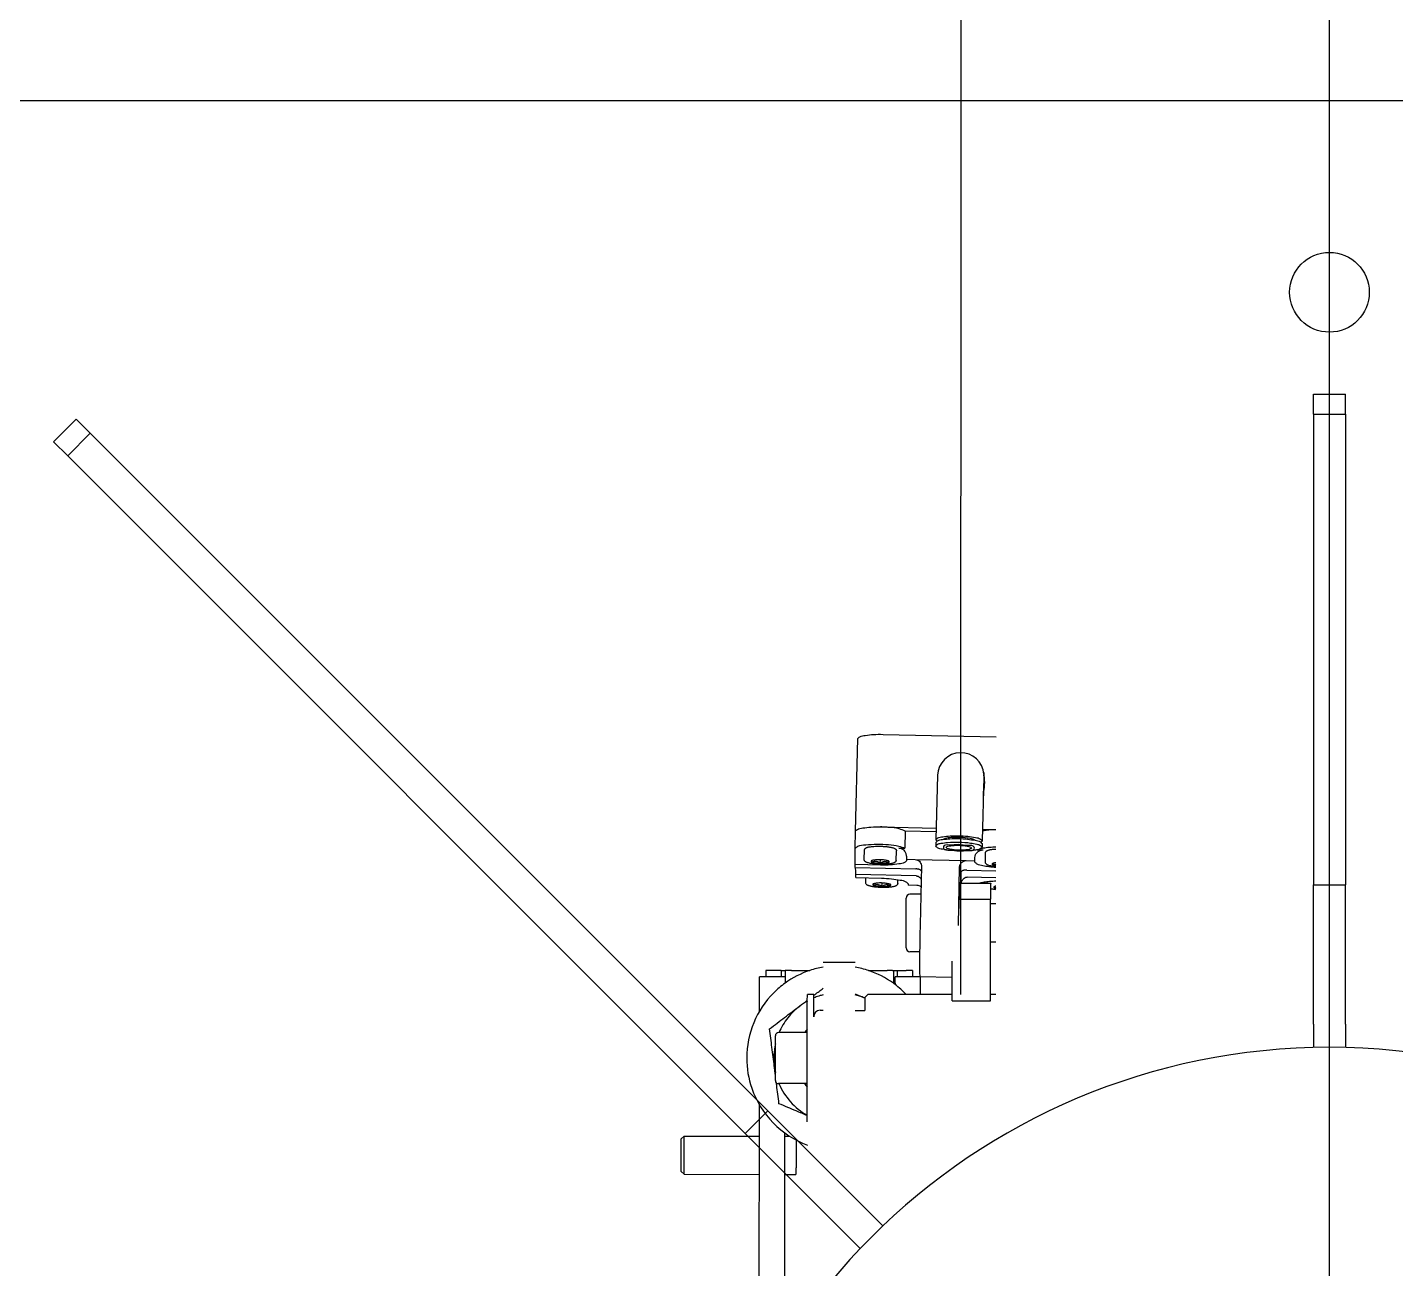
# Model space of a CAD drawing. Header units: inches. Extents: x -233729 to 737493, y -275239 to 196021.
# Drawn here: x 477594.5 to 478023.7, y 16189.6 to 16578.9 of the extents above; entities that cross this region are included whole.
import ezdxf

# ---------------------------------------------------------------- set-up
doc = ezdxf.new("R2010")
doc.units = ezdxf.units.IN
doc.header["$MEASUREMENT"] = 0
doc.layers.add('P_AX', color=7, linetype='Continuous')

# ---------------------------------------------------------------- blocks, each defined once
blk = doc.blocks.new('A$C48CB4C16')
at = {"color": 1}
blk.add_line((4100.56, 9006.09, 710.66), (4100.56, 804.97, 710.66), dxfattribs=at)
at = {"layer": 'P_AX', "color": 6}
blk.add_line((4100.56, 5112.55, 710.66), (4100.56, 4698.51, 710.66), dxfattribs=at)
at = {"layer": 'P_AX', "color": 6, "linetype": 'Continuous'}
for p, q in [((4271.47, 4809.35, 710.66), (4271.39, 4729.21, 710.66)), ((4279.45, 4787.46, 710.66), (4279.38, 4720.4, 710.66)), ((4271.41, 4742.18, 710.66), (4267.91, 4742.19, 710.66)), ((4303.03, 4742.15, 710.66), (4279.41, 4742.18, 710.66)), ((4303.91, 4741.28, 710.66), (4303.03, 4742.15, 710.66)), ((4271.39, 4730.18, 710.66), (4269.95, 4730.19, 710.66)), ((4303.02, 4730.15, 710.66), (4279.39, 4730.18, 710.66)), ((4303.9, 4731.03, 710.66), (4303.02, 4730.15, 710.66)), ((4264.38, 4713.72, 710.66), (4273.38, 4713.71, 710.66)), ((4264.37, 4697.72, 710.66), (4273.37, 4697.71, 710.66)), ((4206.88, 4687.76, 710.66), (4206.85, 4655.85, 710.66)), ((4218.88, 4687.74, 710.66), (4206.88, 4687.76, 710.66)), ((4218.88, 4687.74, 710.66), (4218.87, 4675.35, 710.66)), ((4249.36, 4690.73, 710.66), (4246.36, 4690.73, 710.66)), ((4260.36, 4690.72, 710.66), (4259.36, 4690.72, 710.66)), ((4279.36, 4691, 710.66), (4279.35, 4682.21, 710.66)), ((4205.23, 4685.77, 710.66), (4206.88, 4685.77, 710.66)), ((4215.5, 3266.52, 710.66), (4216.35, 4685.76, 710.66)), ((4218.88, 4685.76, 710.66), (4245.35, 4685.73, 710.66)), ((4228.85, 4685.75, 710.66), (4228.85, 4682.26, 710.66)), ((4246.35, 4686.73, 710.66), (4245.35, 4685.73, 710.66)), ((4262.35, 4685.72, 710.66), (4264.35, 4685.72, 710.66)), ((4218.87, 4680.43, 710.66), (4229.04, 4680.2, 710.66)), ((4228.85, 4680.26, 710.66), (4231.35, 4680.26, 710.66)), ((4231.34, 4678.26, 710.66), (4231.35, 4680.26, 710.66)), ((4231.35, 4680.26, 710.66), (4236.85, 4680.25, 710.66)), ((4236.17, 4678.25, 710.66), (4236.17, 4680.25, 710.66)), ((4236.85, 4682.25, 710.66), (4236.85, 4682.62, 710.66)), ((4237.34, 4678.25, 710.66), (4237.35, 4682.25, 710.66)), ((4271.34, 4678.22, 710.66), (4271.35, 4680.22, 710.66)), ((4271.35, 4680.22, 710.66), (4271.35, 4682.21, 710.66)), ((4271.35, 4680.22, 710.66), (4271.35, 4682.21, 710.66)), ((4271.35, 4680.22, 710.66), (4277.35, 4680.21, 710.66)), ((4272.52, 4678.22, 710.66), (4272.52, 4680.22, 710.66)), ((4277.34, 4678.21, 710.66), (4277.35, 4680.21, 710.66)), ((4277.35, 4680.21, 710.66), (4279.35, 4680.21, 710.66)), ((4231.34, 4678.26, 710.66), (4233.34, 4678.25, 710.66)), ((4236.17, 4678.25, 710.66), (4233.34, 4678.25, 710.66)), ((4237.34, 4678.25, 710.66), (4236.17, 4678.25, 710.66)), ((4237.62, 4678.25, 710.66), (4237.34, 4678.25, 710.66)), ((4237.62, 4678.25, 710.66), (4239.34, 4678.25, 710.66)), ((4245.12, 4678.24, 710.66), (4239.34, 4678.25, 710.66)), ((4249.34, 4675.73, 710.66), (4259.34, 4675.72, 710.66)), ((4269.34, 4678.22, 710.66), (4263.57, 4678.22, 710.66)), ((4269.34, 4678.22, 710.66), (4271.34, 4678.22, 710.66)), ((4272.52, 4678.22, 710.66), (4271.34, 4678.22, 710.66)), ((4272.52, 4678.22, 710.66), (4275.34, 4678.21, 710.66)), ((4275.34, 4678.21, 710.66), (4277.34, 4678.21, 710.66)), ((4229.12, 4672.34, 710.66), (4232.17, 4672.34, 710.66)), ((4205.21, 4669.36, 710.66), (4206.86, 4669.36, 710.66)), ((4216.98, 4664.15, 710.66), (4216.58, 4645.76, 710.66)), ((4228.57, 4645.49, 710.66), (4228.98, 4663.88, 710.66)), ((4205.2, 4657.36, 710.66), (4206.85, 4657.36, 710.66)), ((4216.67, 4655.84, 710.66), (4206.85, 4655.85, 710.66)), ((4228.77, 4654.34, 710.66), (4232.15, 4654.34, 710.66)), ((4205.19, 4649.13, 710.66), (4214.18, 4648.93, 710.66)), ((4205.5, 4652.43, 710.66), (4205.48, 4651.86, 710.66)), ((4216.43, 4650.85, 710.66), (4206.84, 4650.86, 710.66)), ((4207.98, 4650.86, 710.66), (4207.97, 4650.33, 710.66)), ((4216.37, 4650.69, 710.66), (4216.41, 4650.64, 710.66)), ((4229.96, 4651.54, 710.66), (4232.71, 4651.47, 710.66)), ((4230.17, 4648.56, 710.66), (4249.16, 4648.13, 710.66)), ((4232.74, 4651.04, 710.66), (4232.71, 4651.47, 710.66)), ((4235.99, 4650.99, 710.66), (4235.96, 4649.73, 710.66)), ((4240.96, 4651.9, 710.66), (4240.93, 4650.8, 710.66)), ((4249.1, 4649.09, 710.66), (4241.1, 4649.27, 710.66)), ((4243.48, 4651.57, 710.66), (4243.47, 4651, 710.66)), ((4245.99, 4650.72, 710.66), (4245.95, 4649.16, 710.66)), ((4249.1, 4649.09, 710.66), (4249.16, 4648.13, 710.66)), ((4214.33, 4646.73, 710.66), (4205.19, 4646.93, 710.66)), ((4206, 4645.15, 710.66), (4205.99, 4644.58, 710.66)), ((4208.51, 4644.3, 710.66), (4208.43, 4641.26, 710.66)), ((4228.58, 4645.3, 710.66), (4228.57, 4645.49, 710.66)), ((4249.31, 4645.93, 710.66), (4230.32, 4646.36, 710.66)), ((4241.38, 4645.15, 710.66), (4249.38, 4644.97, 710.66)), ((4241.47, 4644.62, 710.66), (4241.44, 4643.51, 710.66)), ((4243.99, 4644.28, 710.66), (4243.97, 4643.71, 710.66)), ((4249.31, 4645.93, 710.66), (4249.38, 4644.97, 710.66)), ((4249.38, 4644.97, 710.66), (4249.36, 4643.99, 710.66)), ((4211.12, 4640.4, 710.66), (4209.2, 4640.44, 710.66)), ((4211.12, 4640.36, 710.66), (4211.12, 4640.4, 710.66)), ((4211.76, 4644.25, 710.66), (4211.79, 4643.82, 710.66)), ((4211.79, 4643.82, 710.66), (4211.76, 4642.84, 710.66)), ((4214.54, 4643.75, 710.66), (4211.79, 4643.82, 710.66)), ((4230.53, 4643.39, 710.66), (4214.54, 4643.75, 710.66)), ((4233.28, 4643.33, 710.66), (4230.53, 4643.39, 710.66)), ((4233.25, 4643.76, 710.66), (4233.25, 4643.79, 710.66)), ((4233.28, 4643.33, 710.66), (4233.25, 4643.76, 710.66)), ((4233.25, 4642.35, 710.66), (4233.28, 4643.33, 710.66)), ((4233.25, 4642.35, 710.66), (4233.26, 4642.12, 710.66)), ((4236.5, 4643.7, 710.66), (4236.42, 4640.66, 710.66)), ((4246.49, 4643.44, 710.66), (4246.41, 4640.4, 710.66)), ((4249.32, 4641.06, 710.66), (4249.4, 4639.96, 710.66)), ((4208.98, 4617.49, 710.66), (4209.5, 4637.55, 710.66)), ((4209.52, 4638.44, 710.66), (4209.55, 4639.55, 710.66)), ((4223.47, 4616.98, 710.66), (4224, 4637.17, 710.66)), ((4224.02, 4638.06, 710.66), (4224.05, 4639.17, 710.66)), ((4233.62, 4634.49, 710.66), (4233.76, 4639.88, 710.66)), ((4235.69, 4639.84, 710.66), (4233.76, 4639.88, 710.66)), ((4249.4, 4639.93, 710.66), (4249.26, 4634.53, 710.66)), ((4249.4, 4639.96, 710.66), (4249.4, 4639.93, 710.66)), ((4209.41, 4633.94, 710.66), (4205.18, 4634.03, 710.66)), ((4241.37, 4633.21, 710.66), (4223.9, 4633.61, 710.66)), ((4223.93, 4634.71, 710.66), (4233.62, 4634.49, 710.66)), ((4249.26, 4634.53, 710.66), (4248.5, 4605.49, 710.66)), ((4209.13, 4624.16, 710.66), (4209.07, 4622.05, 710.66)), ((4209.13, 4624.16, 710.66), (4209.07, 4622.05, 710.66)), ((4209.15, 4624.18, 710.66), (4209.13, 4624.16, 710.66)), ((4209.15, 4624.18, 710.66), (4209.13, 4624.16, 710.66)), ((4208.99, 4616.66, 710.66), (4208.79, 4619.54, 710.66)), ((4208.95, 4617.26, 710.66), (4208.92, 4616.23, 710.66)), ((4208.95, 4617.26, 710.66), (4208.92, 4616.23, 710.66)), ((4208.92, 4616.23, 710.66), (4209.04, 4616.16, 710.66)), ((4208.92, 4616.23, 710.66), (4209.04, 4616.16, 710.66)), ((4240.61, 4604.17, 710.66), (4205.15, 4604.97, 710.66))]:
    blk.add_line(p, q, dxfattribs=at)
at = {"layer": 'P_AX', "color": 6, "linetype": 'ByBlock', "lineweight": -2}
for p, q in [((4252.91, 4760.25, 710.66), (4247.74, 4765.42, 710.66)), ((4252.91, 4760.25, 710.66), (4283.83, 4729.33, 710.66)), ((4245.84, 4753.18, 710.66), (4240.67, 4758.35, 710.66)), ((4245.84, 4753.18, 710.66), (4276.76, 4722.26, 710.66)), ((4283.83, 4729.33, 710.66), (4276.76, 4722.26, 710.66)), ((4496.35, 4516.81, 710.66), (4283.83, 4729.33, 710.66)), ((4489.28, 4509.74, 710.66), (4276.76, 4722.26, 710.66)), ((4095.56, 4695.08, 710.66), (4095.56, 4702.39, 710.66)), ((4105.56, 4695.08, 710.66), (4105.56, 4702.39, 710.66)), ((4095.56, 4695.08, 710.66), (4095.56, 4651.35, 710.66)), ((4105.56, 4695.08, 710.66), (4105.56, 4651.35, 710.66)), ((4105.56, 4651.35, 710.66), (4095.56, 4651.35, 710.66)), ((4095.56, 4503.8, 710.66), (4095.56, 4651.35, 710.66)), ((4105.56, 4503.8, 710.66), (4105.56, 4651.35, 710.66)), ((4496.35, 4516.81, 710.66), (4489.28, 4509.74, 710.66)), ((4496.35, 4516.81, 710.66), (4500.79, 4512.38, 710.66)), ((4500.79, 4512.38, 710.66), (4493.72, 4505.31, 710.66)), ((4489.28, 4509.74, 710.66), (4493.72, 4505.31, 710.66)), ((4095.56, 4503.8, 710.66), (4095.56, 4497.53, 710.66)), ((4105.56, 4503.8, 710.66), (4095.56, 4503.8, 710.66)), ((4105.56, 4503.8, 710.66), (4105.56, 4497.53, 710.66)), ((4105.56, 4497.53, 710.66), (4095.56, 4497.53, 710.66)), ((3640.56, 4405.53, 710.66), (4560.56, 4405.53, 710.66))]:
    blk.add_line(p, q, dxfattribs=at)
at = {"layer": 'P_AX', "color": 6}
for radius in [4100.56, 761.79]:
    blk.add_circle((4100.56, 4905.53, 710.66), radius, dxfattribs=at)
at = {"layer": 'P_AX', "color": 6, "linetype": 'ByBlock', "lineweight": -2}
blk.add_circle((4100.56, 4465.53, 710.66), 12.5, dxfattribs=at)
for start, end in [(180, 270), (180, 270), (270, 0), (270, 0)]:
    blk.add_arc((4100.56, 4905.53, 710.66), 203.2, start, end, dxfattribs=at)
at = {"layer": 'P_AX', "color": 6, "linetype": 'Continuous'}
for centre, radius, start, end in [((4254.37, 4705.73, 710.66), 29, 19.0169, 69.9449), ((4254.37, 4705.73, 710.66), 29, 19.0169, 69.9449), ((4254.37, 4705.73, 710.66), 20.5, 22.9145, 60.7487), ((4254.37, 4705.73, 710.66), 20.5, 22.9145, 60.7487), ((4254.37, 4705.73, 710.66), 20.5, 22.9145, 60.7487), ((4254.37, 4705.73, 710.66), 13.5, 36.286, 42.1506), ((4273.38, 4712.71, 710.66), 1, 359.9449, 89.9449), ((4254.37, 4705.73, 710.66), 29, 359.9435, 19.0169), ((4254.37, 4705.73, 710.66), 29, 359.9435, 19.0169), ((4254.37, 4705.73, 710.66), 20.5, 7.1173, 12.6258), ((4254.37, 4705.73, 710.66), 20.5, 7.1173, 12.6258), ((4254.37, 4705.73, 710.66), 20.5, 7.1173, 12.6258), ((4254.37, 4705.73, 710.66), 20.5, 347.264, 7.1173), ((4254.37, 4705.73, 710.66), 20.5, 347.264, 7.1173), ((4254.37, 4705.73, 710.66), 20.5, 347.264, 7.1173), ((4254.37, 4705.73, 710.66), 29, 314.9991, 359.9435), ((4254.37, 4705.73, 710.66), 29, 314.9991, 359.9435), ((4254.37, 4705.73, 710.66), 13.5, 317.7392, 323.6036), ((4254.37, 4705.73, 710.66), 20.5, 321.8446, 336.9752), ((4254.37, 4705.73, 710.66), 20.5, 321.8446, 336.9752), ((4254.37, 4705.73, 710.66), 20.5, 321.8446, 336.9752), ((4273.37, 4698.71, 710.66), 1, 269.9449, 359.9449), ((4260.36, 4692.72, 710.66), 2, 269.9449, 359.9449), ((4254.37, 4705.73, 710.66), 20.5, 307.1172, 321.8446), ((4254.37, 4705.73, 710.66), 20.5, 307.1173, 321.8446), ((4254.37, 4705.73, 710.66), 20.5, 307.1173, 321.8446), ((4254.37, 4705.73, 710.66), 20.5, 299.1412, 307.1172), ((4254.37, 4705.73, 710.66), 20.5, 299.1412, 307.1173), ((4254.37, 4705.73, 710.66), 20.5, 299.1412, 307.1173), ((4254.37, 4705.73, 710.66), 29, 223.5479, 232.8211), ((4254.37, 4705.73, 710.66), 29, 223.5479, 232.8211), ((4254.37, 4705.73, 710.66), 20.5, 246.9913, 247.1334), ((4254.37, 4705.73, 710.66), 20.5, 246.9913, 247.1334), ((4254.37, 4705.73, 710.66), 20.5, 246.9913, 247.1334), ((4254.37, 4705.73, 710.66), 20.5, 247.1168, 251.9103), ((4254.37, 4705.73, 710.66), 20.5, 247.1168, 251.9103), ((4254.37, 4705.73, 710.66), 20.5, 247.1168, 251.9103), ((4254.37, 4705.73, 710.66), 20.5, 251.9108, 255.8278), ((4254.37, 4705.73, 710.66), 20.5, 251.9108, 255.8278), ((4254.37, 4705.73, 710.66), 20.5, 251.9108, 255.8278), ((4254.37, 4705.73, 710.66), 20.5, 284.0617, 287.9789), ((4254.37, 4705.73, 710.66), 20.5, 284.0617, 287.9789), ((4254.37, 4705.73, 710.66), 20.5, 284.0617, 287.9789), ((4254.37, 4705.73, 710.66), 20.5, 287.9789, 292.9144), ((4254.37, 4705.73, 710.66), 20.5, 287.9789, 292.9144), ((4254.37, 4705.73, 710.66), 20.5, 287.9789, 292.9144), ((4254.37, 4705.73, 710.66), 29, 305.8268, 314.9991), ((4254.37, 4705.73, 710.66), 29, 305.8268, 314.9991), ((4254.37, 4705.73, 710.66), 29, 232.8211, 234.05), ((4254.37, 4705.73, 710.66), 29, 232.8211, 234.05), ((4254.37, 4705.73, 710.66), 29, 234.05, 251.3912), ((4254.37, 4705.73, 710.66), 29, 234.05, 251.3912), ((4254.37, 4705.73, 710.66), 29, 288.4977, 305.8268), ((4254.37, 4705.73, 710.66), 29, 288.4977, 305.8268), ((4254.37, 4705.73, 710.66), 29, 251.3912, 260.0166), ((4254.37, 4705.73, 710.66), 29, 251.3912, 260.0166), ((4254.37, 4705.73, 710.66), 29, 279.873, 288.4977), ((4254.37, 4705.73, 710.66), 29, 279.873, 288.4977), ((4232.16, 4671.14, 710.66), 1.2, 359.9449, 89.9449), ((4232.15, 4655.54, 710.66), 1.2, 269.9449, 359.9449), ((4215.77, 4620.02, 710.66), 7, 163.1431, 183.9574), ((4215.88, 4619.98, 710.66), 7.12, 162.3917, 163.0873), ((4216.22, 4617.17, 710.66), 7.25, 183.9697, 358.4995)]:
    blk.add_arc(centre, radius, start, end, dxfattribs=at)
for points in [[(4267.9, 4731.38, 710.66), (4267.9, 4732.28, 710.66), (4267.9, 4733.36, 710.66), (4267.9, 4734.26, 710.66), (4267.9, 4735.06, 710.66), (4267.9, 4735.72, 710.66), (4267.9, 4736.19, 710.66), (4267.9, 4736.66, 710.66), (4267.9, 4737.32, 710.66), (4267.9, 4738.12, 710.66), (4267.9, 4739.01, 710.66), (4267.9, 4739.6, 710.66), (4267.91, 4740.37, 710.66), (4267.91, 4741.17, 710.66), (4267.91, 4741.56, 710.66), (4267.91, 4741.93, 710.66), (4267.91, 4742.06, 710.66), (4267.91, 4742.19, 710.66)], [(4303.03, 4742.15, 710.66), (4303.03, 4742.11, 710.66), (4303.03, 4742.03, 710.66), (4303.03, 4741.89, 710.66), (4303.03, 4741.74, 710.66), (4303.03, 4741.49, 710.66), (4303.03, 4741.14, 710.66), (4303.03, 4740.66, 710.66), (4303.03, 4740.17, 710.66), (4303.03, 4739.71, 710.66), (4303.03, 4739.3, 710.66), (4303.03, 4738.98, 710.66), (4303.03, 4737.61, 710.66), (4303.03, 4736.15, 710.66), (4303.02, 4734.7, 710.66), (4303.02, 4733.33, 710.66), (4303.02, 4733.01, 710.66), (4303.02, 4732.6, 710.66), (4303.02, 4732.14, 710.66), (4303.02, 4731.65, 710.66), (4303.02, 4731.17, 710.66), (4303.02, 4730.78, 710.66), (4303.02, 4730.41, 710.66), (4303.02, 4730.26, 710.66), (4303.02, 4730.15, 710.66)], [(4303.91, 4741.28, 710.66), (4303.91, 4741.24, 710.66), (4303.91, 4741.17, 710.66), (4303.91, 4741.06, 710.66), (4303.91, 4740.78, 710.66), (4303.91, 4740.41, 710.66), (4303.9, 4739.89, 710.66), (4303.9, 4739.27, 710.66), (4303.9, 4738.57, 710.66), (4303.9, 4737.95, 710.66), (4303.9, 4737.38, 710.66), (4303.9, 4736.88, 710.66), (4303.9, 4736.46, 710.66), (4303.9, 4736.15, 710.66), (4303.9, 4734.91, 710.66), (4303.9, 4733.74, 710.66), (4303.9, 4733.47, 710.66), (4303.9, 4733.12, 710.66), (4303.9, 4732.72, 710.66), (4303.9, 4732.31, 710.66), (4303.9, 4731.9, 710.66), (4303.9, 4731.52, 710.66), (4303.9, 4731.25, 710.66), (4303.9, 4731.14, 710.66), (4303.9, 4731.07, 710.66), (4303.9, 4731.03, 710.66)], [(4264.39, 4725.72, 710.66), (4264.39, 4725.28, 710.66), (4264.39, 4724.85, 710.66), (4264.39, 4723.78, 710.66), (4264.39, 4722.33, 710.66), (4264.39, 4721.44, 710.66), (4264.39, 4719.97, 710.66), (4264.38, 4717.89, 710.66), (4264.38, 4715.13, 710.66), (4264.38, 4714.51, 710.66), (4264.38, 4713.72, 710.66)], [(4264.39, 4723.75, 710.66), (4266.11, 4723.02, 710.66), (4267.85, 4722.29, 710.66), (4270.48, 4721.18, 710.66), (4273.25, 4720.01, 710.66)], [(4264.39, 4723.75, 710.66), (4266.11, 4723.02, 710.66), (4267.85, 4722.29, 710.66), (4270.48, 4721.18, 710.66), (4273.25, 4720.01, 710.66)], [(4273.25, 4720.01, 710.66), (4273.62, 4717.03, 710.66), (4273.97, 4714.2, 710.66), (4274.02, 4713.82, 710.66), (4274.07, 4713.43, 710.66)], [(4273.25, 4720.01, 710.66), (4273.62, 4717.03, 710.66), (4273.97, 4714.2, 710.66), (4274.02, 4713.82, 710.66), (4274.07, 4713.43, 710.66)], [(4264.38, 4713.72, 710.66), (4264.38, 4712.53, 710.66), (4264.38, 4711.12, 710.66)], [(4264.38, 4713.72, 710.66), (4264.38, 4712.53, 710.66), (4264.38, 4711.12, 710.66)], [(4264.38, 4711.12, 710.66), (4264.38, 4708.63, 710.66), (4264.37, 4705.72, 710.66), (4264.37, 4702.8, 710.66), (4264.37, 4700.32, 710.66)], [(4264.38, 4711.12, 710.66), (4264.38, 4708.63, 710.66), (4264.37, 4705.72, 710.66), (4264.37, 4702.8, 710.66), (4264.37, 4700.32, 710.66)], [(4274.38, 4712.71, 710.66), (4274.38, 4712.46, 710.66), (4274.38, 4712.22, 710.66), (4274.38, 4711.63, 710.66), (4274.38, 4710.83, 710.66), (4274.38, 4709.52, 710.66), (4274.37, 4707.98, 710.66), (4274.37, 4707.23, 710.66), (4274.37, 4706.07, 710.66), (4274.37, 4704.6, 710.66), (4274.37, 4703.12, 710.66), (4274.37, 4702.14, 710.66), (4274.37, 4700.91, 710.66), (4274.37, 4700.18, 710.66)], [(4274.38, 4710.97, 710.66), (4274.55, 4709.61, 710.66), (4274.71, 4708.27, 710.66)], [(4274.38, 4710.97, 710.66), (4274.55, 4709.61, 710.66), (4274.71, 4708.27, 710.66)], [(4274.71, 4708.27, 710.66), (4275.08, 4705.33, 710.66), (4275.46, 4702.33, 710.66), (4275.81, 4699.5, 710.66), (4276.18, 4696.52, 710.66)], [(4274.71, 4708.27, 710.66), (4275.08, 4705.33, 710.66), (4275.46, 4702.33, 710.66), (4275.81, 4699.5, 710.66), (4276.18, 4696.52, 710.66)], [(4264.37, 4700.32, 710.66), (4264.37, 4699.85, 710.66), (4264.37, 4699.4, 710.66)], [(4264.37, 4700.32, 710.66), (4264.37, 4699.85, 710.66), (4264.37, 4699.4, 710.66)], [(4274.37, 4700.18, 710.66), (4274.37, 4699.47, 710.66), (4274.37, 4699.09, 710.66), (4274.37, 4698.9, 710.66), (4274.37, 4698.71, 710.66)], [(4264.37, 4697.72, 710.66), (4264.36, 4696.92, 710.66), (4264.36, 4696.3, 710.66), (4264.36, 4692.31, 710.66), (4264.36, 4689.11, 710.66), (4264.36, 4687.48, 710.66), (4264.35, 4686.58, 710.66), (4264.35, 4686.15, 710.66), (4264.35, 4685.72, 710.66)], [(4264.37, 4699.4, 710.66), (4264.37, 4698.5, 710.66), (4264.37, 4697.72, 710.66)], [(4264.37, 4699.4, 710.66), (4264.37, 4698.5, 710.66), (4264.37, 4697.72, 710.66)], [(4276.18, 4696.52, 710.66), (4273.79, 4694.71, 710.66), (4271.52, 4692.99, 710.66), (4269.11, 4691.17, 710.66), (4266.74, 4689.38, 710.66)], [(4276.18, 4696.52, 710.66), (4273.79, 4694.71, 710.66), (4271.52, 4692.99, 710.66), (4269.11, 4691.17, 710.66), (4266.74, 4689.38, 710.66)], [(4262.36, 4692.72, 710.66), (4262.36, 4690.78, 710.66), (4262.36, 4689.11, 710.66), (4262.36, 4687.81, 710.66), (4262.35, 4686.58, 710.66), (4262.35, 4686.15, 710.66), (4262.35, 4685.72, 710.66)], [(4246.35, 4686.73, 710.66), (4246.36, 4687.45, 710.66), (4246.36, 4688.17, 710.66), (4246.36, 4689.41, 710.66), (4246.36, 4690.73, 710.66)], [(4266.74, 4689.38, 710.66), (4265.55, 4688.48, 710.66), (4264.36, 4687.57, 710.66)], [(4266.74, 4689.38, 710.66), (4265.55, 4688.48, 710.66), (4264.36, 4687.57, 710.66)], [(4249.35, 4685.59, 710.66), (4247.87, 4686.22, 710.66), (4246.4, 4686.84, 710.66)], [(4249.35, 4685.59, 710.66), (4247.87, 4686.22, 710.66), (4246.4, 4686.84, 710.66)], [(4262.35, 4686.06, 710.66), (4262.16, 4685.91, 710.66), (4261.98, 4685.77, 710.66), (4260.68, 4684.79, 710.66), (4259.35, 4683.79, 710.66)], [(4262.35, 4686.06, 710.66), (4262.16, 4685.91, 710.66), (4261.98, 4685.77, 710.66), (4260.68, 4684.79, 710.66), (4259.35, 4683.79, 710.66)], [(4228.85, 4682.26, 710.66), (4228.85, 4681.94, 710.66), (4228.85, 4681.49, 710.66), (4228.85, 4681.09, 710.66), (4228.85, 4680.84, 710.66), (4228.85, 4680.63, 710.66), (4228.85, 4680.41, 710.66), (4228.85, 4680.33, 710.66), (4228.85, 4680.26, 710.66)], [(4228.98, 4663.88, 710.66), (4229.03, 4666.47, 710.66), (4229.08, 4668.97, 710.66), (4229.11, 4671.33, 710.66), (4229.13, 4673.51, 710.66), (4229.15, 4675.46, 710.66), (4229.15, 4676.87, 710.66), (4229.14, 4678.04, 710.66), (4229.13, 4678.97, 710.66), (4229.11, 4679.65, 710.66), (4229.08, 4680.06, 710.66), (4229.04, 4680.2, 710.66)], [(4236.85, 4682.25, 710.66), (4236.85, 4681.79, 710.66), (4236.85, 4681.48, 710.66), (4236.85, 4681.08, 710.66), (4236.85, 4680.84, 710.66), (4236.85, 4680.63, 710.66), (4236.85, 4680.4, 710.66), (4236.85, 4680.33, 710.66), (4236.85, 4680.25, 710.66)], [(4279.35, 4682.21, 710.66), (4279.35, 4681.82, 710.66), (4279.35, 4681.44, 710.66), (4279.35, 4681.16, 710.66), (4279.35, 4680.8, 710.66), (4279.35, 4680.51, 710.66), (4279.35, 4680.36, 710.66), (4279.35, 4680.29, 710.66), (4279.35, 4680.21, 710.66)], [(4233.36, 4671.13, 710.66), (4233.36, 4670.97, 710.66), (4233.36, 4670.8, 710.66), (4233.36, 4670.45, 710.66), (4233.36, 4669.81, 710.66), (4233.36, 4668.56, 710.66), (4233.36, 4667.01, 710.66), (4233.36, 4665.23, 710.66), (4233.36, 4663.33, 710.66), (4233.36, 4662.72, 710.66), (4233.36, 4661.86, 710.66), (4233.35, 4660.82, 710.66), (4233.35, 4659.66, 710.66), (4233.35, 4658.59, 710.66), (4233.35, 4657.77, 710.66), (4233.35, 4657.2, 710.66), (4233.35, 4656.86, 710.66), (4233.35, 4656.22, 710.66), (4233.35, 4655.87, 710.66), (4233.35, 4655.7, 710.66), (4233.35, 4655.53, 710.66)], [(4216.84, 4660.99, 710.66), (4216.76, 4658.55, 710.66), (4216.69, 4656.3, 710.66), (4216.6, 4653.95, 710.66), (4216.51, 4652.16, 710.66)], [(4205.2, 4652.92, 710.66), (4205.85, 4652.82, 710.66), (4206.33, 4652.72, 710.66), (4206.65, 4652.65, 710.66), (4206.75, 4652.62, 710.66), (4206.85, 4652.59, 710.66)], [(4206.84, 4650.86, 710.66), (4206.85, 4651.52, 710.66), (4206.85, 4652.18, 710.66), (4206.85, 4654.15, 710.66), (4206.85, 4655.85, 710.66)], [(4205.19, 4652.31, 710.66), (4205.23, 4652.33, 710.66), (4205.27, 4652.34, 710.66), (4205.31, 4652.35, 710.66), (4205.34, 4652.37, 710.66), (4205.38, 4652.38, 710.66), (4205.42, 4652.4, 710.66), (4205.46, 4652.41, 710.66), (4205.5, 4652.43, 710.66)], [(4205.19, 4651.79, 710.66), (4205.38, 4651.83, 710.66), (4205.54, 4651.87, 710.66)], [(4210.47, 4650.86, 710.66), (4209.77, 4650.64, 710.66), (4208.86, 4650.46, 710.66), (4207.16, 4650.25, 710.66), (4205.19, 4650.14, 710.66)], [(4205.5, 4652.43, 710.66), (4205.35, 4652.47, 710.66), (4205.2, 4652.51, 710.66)], [(4205.85, 4652.03, 710.66), (4205.86, 4652.23, 710.66), (4205.5, 4652.43, 710.66)], [(4205.5, 4652.43, 710.66), (4205.5, 4652.33, 710.66), (4205.5, 4652.24, 710.66), (4205.5, 4652.16, 710.66), (4205.5, 4652.09, 710.66), (4205.5, 4652.02, 710.66), (4205.5, 4651.96, 710.66), (4205.5, 4651.91, 710.66), (4205.5, 4651.86, 710.66)], [(4205.54, 4651.87, 710.66), (4205.72, 4651.95, 710.66), (4205.85, 4652.03, 710.66)], [(4216.09, 4650.85, 710.66), (4215.94, 4650.38, 710.66), (4215.72, 4649.95, 710.66), (4215.41, 4649.52, 710.66), (4215.16, 4649.29, 710.66), (4214.99, 4649.17, 710.66), (4214.77, 4649.05, 710.66), (4214.59, 4648.98, 710.66), (4214.4, 4648.94, 710.66), (4214.29, 4648.93, 710.66), (4214.18, 4648.93, 710.66)], [(4216.2, 4647.33, 710.66), (4216.18, 4648.77, 710.66), (4216.17, 4650.85, 710.66)], [(4216.37, 4650.48, 710.66), (4216.35, 4650.51, 710.66), (4216.34, 4650.58, 710.66), (4216.33, 4650.69, 710.66), (4216.32, 4650.85, 710.66)], [(4216.37, 4650.69, 710.66), (4216.36, 4650.71, 710.66), (4216.35, 4650.77, 710.66), (4216.34, 4650.85, 710.66)], [(4216.51, 4652.16, 710.66), (4216.48, 4651.57, 710.66), (4216.45, 4651.1, 710.66), (4216.42, 4650.76, 710.66), (4216.39, 4650.55, 710.66), (4216.37, 4650.48, 710.66)], [(4216.51, 4652.16, 710.66), (4216.47, 4651.53, 710.66), (4216.44, 4651.08, 710.66), (4216.4, 4650.79, 710.66), (4216.37, 4650.69, 710.66)], [(4230.17, 4648.56, 710.66), (4230.08, 4648.57, 710.66), (4229.98, 4648.58, 710.66), (4229.81, 4648.62, 710.66), (4229.62, 4648.69, 710.66), (4229.4, 4648.81, 710.66), (4229.22, 4648.94, 710.66), (4228.98, 4649.16, 710.66), (4228.8, 4649.38, 710.66), (4228.68, 4649.56, 710.66), (4228.67, 4649.57, 710.66), (4228.66, 4649.58, 710.66)], [(4228.72, 4651.98, 710.66), (4229.29, 4651.66, 710.66), (4229.96, 4651.54, 710.66)], [(4241.1, 4649.27, 710.66), (4237.93, 4649.47, 710.66), (4235.24, 4649.87, 710.66), (4233.41, 4650.42, 710.66), (4232.74, 4651.04, 710.66)], [(4235.99, 4650.99, 710.66), (4236, 4651.09, 710.66), (4236.04, 4651.22, 710.66), (4236.24, 4651.5, 710.66), (4236.46, 4651.66, 710.66), (4236.67, 4651.76, 710.66), (4236.97, 4651.87, 710.66), (4237.39, 4651.97, 710.66), (4237.72, 4652.04, 710.66), (4238.23, 4652.11, 710.66), (4238.91, 4652.17, 710.66), (4239.94, 4652.22, 710.66), (4241.02, 4652.22, 710.66), (4242.11, 4652.16, 710.66), (4243.13, 4652.06, 710.66), (4243.81, 4651.96, 710.66), (4244.31, 4651.86, 710.66), (4244.64, 4651.78, 710.66), (4245.05, 4651.66, 710.66), (4245.35, 4651.54, 710.66), (4245.55, 4651.42, 710.66), (4245.77, 4651.25, 710.66), (4245.95, 4650.96, 710.66), (4245.98, 4650.84, 710.66), (4245.99, 4650.72, 710.66)], [(4238.48, 4651.68, 710.66), (4238.15, 4651.51, 710.66), (4238.17, 4651.31, 710.66)], [(4238.17, 4651.31, 710.66), (4238.3, 4651.22, 710.66), (4238.52, 4651.13, 710.66)], [(4240.96, 4651.9, 710.66), (4239.53, 4651.86, 710.66), (4238.48, 4651.68, 710.66)], [(4238.48, 4651.68, 710.66), (4238.65, 4651.6, 710.66), (4238.81, 4651.54, 710.66), (4238.97, 4651.49, 710.66), (4239.12, 4651.45, 710.66), (4239.27, 4651.42, 710.66), (4239.42, 4651.41, 710.66), (4239.56, 4651.4, 710.66), (4239.71, 4651.41, 710.66)], [(4238.49, 4651.14, 710.66), (4238.49, 4651.18, 710.66), (4238.49, 4651.23, 710.66), (4238.49, 4651.29, 710.66), (4238.48, 4651.36, 710.66), (4238.48, 4651.43, 710.66), (4238.48, 4651.5, 710.66), (4238.48, 4651.59, 710.66), (4238.48, 4651.68, 710.66)], [(4238.52, 4651.13, 710.66), (4239.59, 4650.9, 710.66), (4241.04, 4650.79, 710.66)], [(4239.71, 4651.41, 710.66), (4239.86, 4651.43, 710.66), (4240.01, 4651.46, 710.66), (4240.16, 4651.5, 710.66), (4240.31, 4651.56, 710.66), (4240.47, 4651.62, 710.66), (4240.63, 4651.7, 710.66), (4240.79, 4651.79, 710.66), (4240.96, 4651.9, 710.66)], [(4243.48, 4651.57, 710.66), (4242.41, 4651.79, 710.66), (4240.96, 4651.9, 710.66)], [(4240.96, 4651.9, 710.66), (4241.13, 4651.78, 710.66), (4241.3, 4651.69, 710.66), (4241.45, 4651.6, 710.66), (4241.61, 4651.53, 710.66), (4241.76, 4651.47, 710.66), (4241.91, 4651.42, 710.66), (4242.06, 4651.38, 710.66), (4242.21, 4651.35, 710.66)], [(4241.04, 4650.79, 710.66), (4242.48, 4650.83, 710.66), (4243.52, 4651.01, 710.66)], [(4242.21, 4651.35, 710.66), (4242.36, 4651.34, 710.66), (4242.51, 4651.34, 710.66), (4242.67, 4651.35, 710.66), (4242.82, 4651.37, 710.66), (4242.98, 4651.4, 710.66), (4243.14, 4651.44, 710.66), (4243.31, 4651.5, 710.66), (4243.48, 4651.57, 710.66)], [(4243.48, 4651.57, 710.66), (4243.48, 4651.47, 710.66), (4243.48, 4651.38, 710.66), (4243.48, 4651.3, 710.66), (4243.48, 4651.23, 710.66), (4243.48, 4651.16, 710.66), (4243.48, 4651.1, 710.66), (4243.49, 4651.05, 710.66), (4243.49, 4651, 710.66)], [(4243.83, 4651.16, 710.66), (4243.85, 4651.37, 710.66), (4243.48, 4651.57, 710.66)], [(4243.52, 4651.01, 710.66), (4243.71, 4651.09, 710.66), (4243.83, 4651.16, 710.66)], [(4205.19, 4645.94, 710.66), (4207.37, 4645.73, 710.66), (4209.26, 4645.42, 710.66), (4211.09, 4644.87, 710.66), (4211.76, 4644.25, 710.66)], [(4205.19, 4645.69, 710.66), (4205.46, 4645.67, 710.66), (4205.66, 4645.64, 710.66), (4206.46, 4645.52, 710.66), (4207.16, 4645.37, 710.66), (4207.58, 4645.24, 710.66), (4207.87, 4645.12, 710.66), (4208.07, 4645.01, 710.66), (4208.29, 4644.83, 710.66), (4208.47, 4644.54, 710.66), (4208.5, 4644.41, 710.66), (4208.51, 4644.3, 710.66)], [(4206, 4645.15, 710.66), (4205.64, 4645.25, 710.66), (4205.19, 4645.34, 710.66)], [(4205.19, 4644.93, 710.66), (4205.28, 4644.94, 710.66), (4205.38, 4644.95, 710.66), (4205.48, 4644.97, 710.66), (4205.58, 4645, 710.66), (4205.68, 4645.03, 710.66), (4205.79, 4645.06, 710.66), (4205.89, 4645.1, 710.66), (4206, 4645.15, 710.66)], [(4205.19, 4644.43, 710.66), (4205.66, 4644.5, 710.66), (4206.04, 4644.59, 710.66)], [(4206, 4645.15, 710.66), (4206, 4645.05, 710.66), (4206, 4644.96, 710.66), (4206, 4644.88, 710.66), (4206, 4644.81, 710.66), (4206, 4644.74, 710.66), (4206.01, 4644.68, 710.66), (4206.01, 4644.63, 710.66), (4206.01, 4644.58, 710.66)], [(4206.35, 4644.74, 710.66), (4206.37, 4644.95, 710.66), (4206, 4645.15, 710.66)], [(4206.04, 4644.59, 710.66), (4206.23, 4644.67, 710.66), (4206.35, 4644.74, 710.66)], [(4214.33, 4646.73, 710.66), (4214.45, 4646.72, 710.66), (4214.56, 4646.73, 710.66), (4214.73, 4646.74, 710.66), (4214.93, 4646.75, 710.66), (4215.16, 4646.79, 710.66), (4215.34, 4646.83, 710.66), (4215.62, 4646.92, 710.66), (4215.92, 4647.08, 710.66), (4216.29, 4647.45, 710.66), (4216.43, 4647.9, 710.66)], [(4216.58, 4645.76, 710.66), (4215.96, 4644.32, 710.66), (4214.54, 4643.75, 710.66)], [(4230.53, 4643.39, 710.66), (4229.19, 4643.96, 710.66), (4228.58, 4645.3, 710.66)], [(4228.61, 4647, 710.66), (4228.72, 4646.87, 710.66), (4228.87, 4646.74, 710.66), (4229.13, 4646.6, 710.66), (4229.39, 4646.5, 710.66), (4229.56, 4646.45, 710.66), (4229.78, 4646.41, 710.66), (4229.97, 4646.39, 710.66), (4230.14, 4646.37, 710.66), (4230.23, 4646.37, 710.66), (4230.32, 4646.36, 710.66)], [(4233.25, 4643.79, 710.66), (4233.88, 4644.37, 710.66), (4235.64, 4644.83, 710.66), (4238.27, 4645.11, 710.66), (4241.38, 4645.15, 710.66)], [(4236.5, 4643.7, 710.66), (4236.51, 4643.82, 710.66), (4236.54, 4643.93, 710.66), (4236.75, 4644.22, 710.66), (4236.97, 4644.38, 710.66), (4237.17, 4644.48, 710.66), (4237.48, 4644.59, 710.66), (4237.9, 4644.69, 710.66), (4238.6, 4644.81, 710.66), (4239.41, 4644.89, 710.66), (4240.29, 4644.93, 710.66), (4241.02, 4644.94, 710.66), (4241.53, 4644.93, 710.66), (4242.04, 4644.91, 710.66), (4242.77, 4644.87, 710.66), (4243.64, 4644.78, 710.66), (4244.07, 4644.72, 710.66), (4244.59, 4644.63, 710.66), (4245.14, 4644.5, 710.66), (4245.56, 4644.38, 710.66), (4245.86, 4644.25, 710.66), (4246.06, 4644.14, 710.66), (4246.27, 4643.97, 710.66), (4246.46, 4643.67, 710.66), (4246.49, 4643.56, 710.66), (4246.49, 4643.44, 710.66)], [(4238.99, 4644.4, 710.66), (4238.66, 4644.22, 710.66), (4238.67, 4644.03, 710.66)], [(4241.47, 4644.62, 710.66), (4240.03, 4644.58, 710.66), (4238.99, 4644.4, 710.66)], [(4238.99, 4644.4, 710.66), (4239.16, 4644.32, 710.66), (4239.32, 4644.26, 710.66), (4239.47, 4644.21, 710.66), (4239.62, 4644.17, 710.66), (4239.77, 4644.14, 710.66), (4239.92, 4644.12, 710.66), (4240.07, 4644.12, 710.66), (4240.22, 4644.13, 710.66)], [(4238.99, 4643.86, 710.66), (4238.99, 4643.9, 710.66), (4238.99, 4643.95, 710.66), (4238.99, 4644.01, 710.66), (4238.99, 4644.07, 710.66), (4238.99, 4644.15, 710.66), (4238.99, 4644.22, 710.66), (4238.99, 4644.31, 710.66), (4238.99, 4644.4, 710.66)], [(4240.22, 4644.13, 710.66), (4240.37, 4644.15, 710.66), (4240.52, 4644.18, 710.66), (4240.67, 4644.22, 710.66), (4240.82, 4644.27, 710.66), (4240.97, 4644.34, 710.66), (4241.13, 4644.42, 710.66), (4241.3, 4644.51, 710.66), (4241.47, 4644.62, 710.66)], [(4243.99, 4644.28, 710.66), (4242.92, 4644.51, 710.66), (4241.47, 4644.62, 710.66)], [(4241.47, 4644.62, 710.66), (4241.64, 4644.5, 710.66), (4241.8, 4644.4, 710.66), (4241.96, 4644.32, 710.66), (4242.11, 4644.24, 710.66), (4242.27, 4644.18, 710.66), (4242.42, 4644.13, 710.66), (4242.57, 4644.1, 710.66), (4242.72, 4644.07, 710.66)], [(4242.72, 4644.07, 710.66), (4242.87, 4644.06, 710.66), (4243.02, 4644.05, 710.66), (4243.17, 4644.06, 710.66), (4243.33, 4644.08, 710.66), (4243.48, 4644.12, 710.66), (4243.65, 4644.16, 710.66), (4243.81, 4644.22, 710.66), (4243.99, 4644.28, 710.66)], [(4244.33, 4643.88, 710.66), (4244.35, 4644.08, 710.66), (4243.99, 4644.28, 710.66)], [(4243.99, 4644.28, 710.66), (4243.99, 4644.19, 710.66), (4243.99, 4644.1, 710.66), (4243.99, 4644.02, 710.66), (4243.99, 4643.94, 710.66), (4243.99, 4643.88, 710.66), (4243.99, 4643.82, 710.66), (4243.99, 4643.77, 710.66), (4243.99, 4643.72, 710.66)], [(4249.16, 4648.13, 710.66), (4249.18, 4646.74, 710.66), (4249.22, 4645.93, 710.66)], [(4208.43, 4641.26, 710.66), (4208.42, 4641.2, 710.66), (4208.41, 4641.13, 710.66), (4208.29, 4640.9, 710.66), (4208.13, 4640.74, 710.66), (4207.99, 4640.65, 710.66), (4207.79, 4640.56, 710.66), (4207.49, 4640.46, 710.66), (4207.07, 4640.36, 710.66), (4206.84, 4640.31, 710.66), (4206.51, 4640.26, 710.66), (4206.08, 4640.2, 710.66), (4205.54, 4640.16, 710.66), (4205.36, 4640.15, 710.66), (4205.18, 4640.14, 710.66)], [(4211.76, 4642.84, 710.66), (4211.55, 4641.9, 710.66), (4210.98, 4641.12, 710.66), (4210.16, 4640.6, 710.66), (4209.2, 4640.44, 710.66)], [(4209.55, 4639.55, 710.66), (4210.11, 4640.06, 710.66), (4211.65, 4640.46, 710.66), (4213.97, 4640.71, 710.66), (4216.7, 4640.75, 710.66)], [(4211.12, 4640.4, 710.66), (4211.08, 4640.37, 710.66), (4211.04, 4640.34, 710.66)], [(4216.88, 4638.76, 710.66), (4213.88, 4639.01, 710.66), (4212.01, 4639.54, 710.66), (4211.97, 4640.14, 710.66), (4213.77, 4640.59, 710.66), (4216.74, 4640.71, 710.66), (4219.74, 4640.45, 710.66), (4221.61, 4639.92, 710.66), (4221.66, 4639.32, 710.66), (4219.85, 4638.88, 710.66), (4216.88, 4638.76, 710.66)], [(4212.81, 4639.84, 710.66), (4213.12, 4640.12, 710.66), (4213.97, 4640.34, 710.66), (4215.25, 4640.48, 710.66), (4216.76, 4640.5, 710.66)], [(4216.7, 4640.75, 710.66), (4219.52, 4640.57, 710.66), (4221.9, 4640.21, 710.66), (4223.5, 4639.72, 710.66), (4224.05, 4639.17, 710.66)], [(4216.76, 4640.5, 710.66), (4218.31, 4640.41, 710.66), (4219.63, 4640.21, 710.66), (4220.51, 4639.93, 710.66), (4220.81, 4639.63, 710.66)], [(4233.26, 4642.12, 710.66), (4234.02, 4640.52, 710.66), (4235.69, 4639.84, 710.66)], [(4246.41, 4640.4, 710.66), (4246.41, 4640.34, 710.66), (4246.39, 4640.27, 710.66), (4246.27, 4640.04, 710.66), (4246.11, 4639.88, 710.66), (4245.97, 4639.79, 710.66), (4245.77, 4639.7, 710.66), (4245.47, 4639.6, 710.66), (4245.06, 4639.49, 710.66), (4244.82, 4639.45, 710.66), (4244.49, 4639.4, 710.66), (4244.06, 4639.34, 710.66), (4243.52, 4639.3, 710.66), (4242.48, 4639.25, 710.66), (4241.38, 4639.25, 710.66), (4240.79, 4639.28, 710.66), (4240.28, 4639.31, 710.66), (4239.84, 4639.34, 710.66), (4239.49, 4639.38, 710.66), (4239.24, 4639.41, 710.66), (4238.93, 4639.45, 710.66), (4238.55, 4639.51, 710.66), (4238.14, 4639.59, 710.66), (4237.72, 4639.69, 710.66), (4237.31, 4639.81, 710.66), (4237.02, 4639.93, 710.66), (4236.83, 4640.03, 710.66), (4236.69, 4640.13, 710.66), (4236.53, 4640.29, 710.66), (4236.43, 4640.53, 710.66), (4236.42, 4640.6, 710.66), (4236.42, 4640.66, 710.66)], [(4238.67, 4644.03, 710.66), (4238.81, 4643.94, 710.66), (4239.03, 4643.84, 710.66)], [(4239.03, 4643.84, 710.66), (4240.1, 4643.62, 710.66), (4241.55, 4643.51, 710.66)], [(4241.55, 4643.51, 710.66), (4242.98, 4643.55, 710.66), (4244.03, 4643.73, 710.66)], [(4244.03, 4643.73, 710.66), (4244.21, 4643.8, 710.66), (4244.33, 4643.88, 710.66)], [(4249.36, 4643.99, 710.66), (4249.33, 4643.02, 710.66), (4249.32, 4642.12, 710.66), (4249.32, 4641.43, 710.66), (4249.32, 4641.06, 710.66)], [(4209.86, 4639.93, 710.66), (4208.22, 4639.66, 710.66), (4206.14, 4639.49, 710.66), (4205.66, 4639.48, 710.66), (4205.18, 4639.46, 710.66)], [(4209.5, 4637.55, 710.66), (4209.6, 4637.78, 710.66), (4209.9, 4637.99, 710.66)], [(4216.84, 4635.97, 710.66), (4214.03, 4636.14, 710.66), (4211.64, 4636.51, 710.66), (4210.05, 4637, 710.66), (4209.5, 4637.55, 710.66)], [(4216.87, 4636.86, 710.66), (4214.06, 4637.03, 710.66), (4211.67, 4637.4, 710.66), (4210.07, 4637.89, 710.66), (4209.52, 4638.44, 710.66)], [(4224.05, 4639.17, 710.66), (4223.59, 4638.7, 710.66), (4222.34, 4638.32, 710.66), (4220.39, 4638.06, 710.66), (4216.76, 4637.97, 710.66), (4213.15, 4638.25, 710.66), (4211.22, 4638.61, 710.66), (4209.98, 4639.06, 710.66), (4209.55, 4639.55, 710.66)], [(4221.79, 4637.12, 710.66), (4220.99, 4636.72, 710.66), (4219.26, 4636.46, 710.66), (4216.72, 4636.39, 710.66), (4214.19, 4636.59, 710.66), (4212.48, 4636.94, 710.66), (4211.7, 4637.39, 710.66)], [(4220.81, 4639.63, 710.66), (4220.56, 4639.37, 710.66), (4219.86, 4639.16, 710.66), (4218.79, 4639.02, 710.66), (4216.79, 4638.97, 710.66), (4214.79, 4639.12, 710.66), (4213.73, 4639.32, 710.66), (4213.05, 4639.57, 710.66), (4212.81, 4639.84, 710.66)], [(4224, 4637.17, 710.66), (4223.44, 4636.66, 710.66), (4221.89, 4636.26, 710.66), (4219.58, 4636.01, 710.66), (4216.84, 4635.97, 710.66)], [(4224.02, 4638.06, 710.66), (4223.47, 4637.55, 710.66), (4221.92, 4637.15, 710.66), (4219.6, 4636.9, 710.66), (4216.87, 4636.86, 710.66)], [(4223.62, 4637.63, 710.66), (4223.9, 4637.4, 710.66), (4224, 4637.17, 710.66)], [(4249.4, 4639.93, 710.66), (4248.5, 4639.26, 710.66), (4246.05, 4638.78, 710.66), (4242.57, 4638.6, 710.66), (4238.84, 4638.75, 710.66), (4235.67, 4639.22, 710.66), (4233.76, 4639.88, 710.66)], [(4205.18, 4634.07, 710.66), (4205.59, 4634.08, 710.66), (4206, 4634.1, 710.66), (4207.88, 4634.24, 710.66), (4209.42, 4634.47, 710.66)], [(4233.62, 4634.49, 710.66), (4235.53, 4633.82, 710.66), (4238.7, 4633.36, 710.66), (4240.02, 4633.26, 710.66), (4241.37, 4633.21, 710.66)], [(4249.26, 4634.53, 710.66), (4248.65, 4633.97, 710.66), (4246.94, 4633.52, 710.66), (4244.39, 4633.26, 710.66), (4241.37, 4633.21, 710.66)], [(4249.26, 4634.53, 710.66), (4248.65, 4633.97, 710.66), (4246.94, 4633.52, 710.66), (4244.39, 4633.26, 710.66), (4241.37, 4633.21, 710.66)], [(4248.5, 4605.49, 710.66), (4247.89, 4604.93, 710.66), (4246.18, 4604.48, 710.66), (4243.63, 4604.21, 710.66), (4240.61, 4604.17, 710.66)]]:
    blk.add_spline(points, degree=3, dxfattribs=at)

msp = doc.modelspace()

# ---------------------------------------------------------------- block references
at = {"color": 1, "rotation": 180.0000000029513}
msp.add_blockref('A$C48CB4C16', (482103.53833, 20961.31664, -710.66459), dxfattribs=at)

doc.saveas('drawing.dxf')
